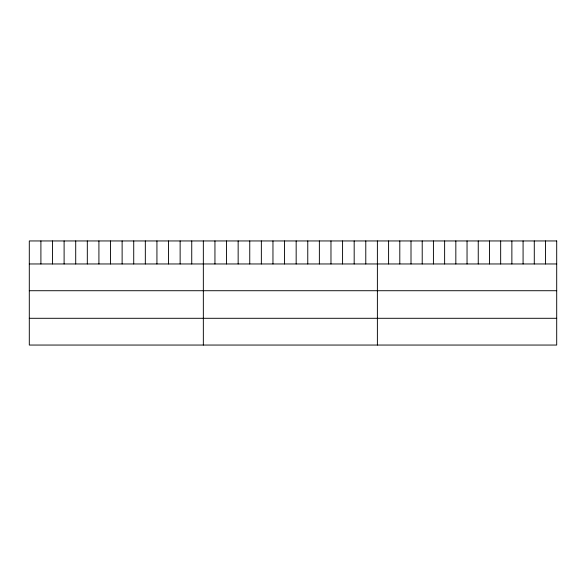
<?xml version="1.0" encoding="UTF-8"?>
<svg xmlns="http://www.w3.org/2000/svg" width="586" height="586" viewBox="0 0 586 586"><rect width="100%" height="100%" fill="white"/><g stroke="black" fill="none" stroke-linecap="round" stroke-linejoin="round"><path stroke-width="0.88" d="M29.3 263.964L556.7 263.964M29.3 290.722L556.7 290.722M29.3 318.293L556.7 318.293M545.493 240.949L545.493 263.964M534.285 240.949L534.285 263.964M523.078 240.949L523.078 263.964M511.871 240.949L511.871 263.964M500.664 240.949L500.664 263.964M489.457 240.949L489.457 263.964M478.249 240.949L478.249 263.964M467.042 240.949L467.042 263.964M455.835 240.949L455.835 263.964M444.627 240.949L444.627 263.964M433.42 240.949L433.42 263.964M422.213 240.949L422.213 263.964M411.006 240.949L411.006 263.964M399.798 240.949L399.798 263.964M388.591 240.949L388.591 263.964M377.384 240.949L377.384 345.051M365.781 240.949L365.781 263.964M354.178 240.949L354.178 263.964M342.576 240.949L342.576 263.964M330.973 240.949L330.973 263.964M319.37 240.949L319.37 263.964M307.767 240.949L307.767 263.964M296.164 240.949L296.164 263.964M284.562 240.949L284.562 263.964M272.959 240.949L272.959 263.964M261.356 240.949L261.356 263.964M249.753 240.949L249.753 263.964M238.15 240.949L238.15 263.964M226.548 240.949L226.548 263.964M214.945 240.949L214.945 263.964M203.342 240.949L203.342 345.051M191.739 240.949L191.739 263.964M180.136 240.949L180.136 263.964M168.534 240.949L168.534 263.964M156.931 240.949L156.931 263.964M145.328 240.949L145.328 263.964M133.725 240.949L133.725 263.964M122.122 240.949L122.122 263.964M110.52 240.949L110.52 263.964M98.917 240.949L98.917 263.964M87.314 240.949L87.314 263.964M75.711 240.949L75.711 263.964M64.108 240.949L64.108 263.964M52.506 240.949L52.506 263.964M40.903 240.949L40.903 263.964M556.7 240.949L29.3 240.949L29.3 345.051L556.7 345.051L556.7 240.949"/></g></svg>
